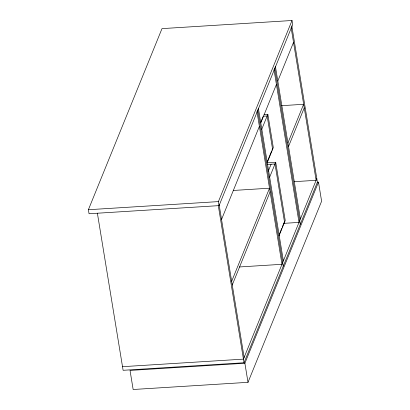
<?xml version="1.0" encoding="UTF-8"?>
<svg xmlns="http://www.w3.org/2000/svg" width="410" height="410" viewBox="0 0 410 410"><rect width="100%" height="100%" fill="white"/><g stroke="black" fill="none" stroke-linecap="round" stroke-linejoin="round"><path stroke-width="0.61" d="M88.391 209.725L161.996 28.623L292.017 20.5L292.673 24.518L219.068 205.62L89.047 213.743L88.391 209.725L218.412 201.602L292.017 20.5M260.616 122.713L263.251 116.23L267.151 115.989L272.609 149.322M221.543 219.473L259.386 126.352M260.78 122.933L276.417 84.45M277.811 81.031L293.524 42.358M261.647 129.534L267.848 114.277L264.025 114.518M267.13 162.088L271.44 151.485M271.922 150.306L272.64 148.538M267.105 162.873L273.306 147.61L267.848 114.277M268.237 171.293L271.112 164.22M269.503 177.53L275.704 162.268L267.422 162.785M231.671 281.316L269.513 188.2L233.264 190.465M287.938 142.88L303.615 104.299L281.352 105.693M232.265 284.935L270.108 191.813M288.527 146.493L304.21 107.917M279.343 234.294L281.742 228.406M282.218 227.227L284.612 221.333M279.041 235.76L285.242 220.503L275.704 162.268M316.812 178.601L243.437 359.134L122.518 366.683M97.401 213.302L123.108 370.302L244.032 362.747L317.401 182.214L291.797 25.845M244.883 363.25L130.026 370.425L133.153 389.5L248.004 382.325L244.883 363.25L318.488 182.148L317.212 182.224M248.004 382.325L321.609 201.223L318.488 182.148M267.361 164.456L275.013 163.979L284.545 222.21M294.477 181.661L316.115 180.308L291.1 27.531M283.735 223.358L299.008 222.404L273.993 69.623M239.337 266.966L281.978 264.306L256.962 111.525M275.382 66.2L300.397 218.981M274.69 67.937L300.294 224.306M258.356 108.132L283.366 260.883M257.659 109.844L283.264 266.208M219.114 204.641L244.134 357.423M218.412 201.602L219.068 205.62M218.32 205.748L244.032 362.747"/></g></svg>
